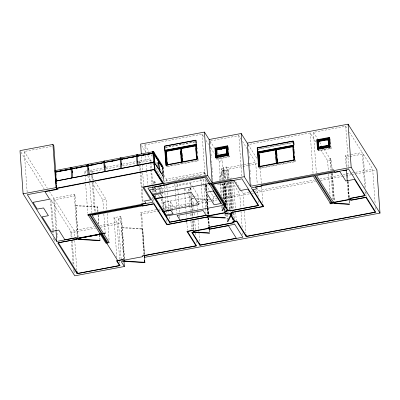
<?xml version="1.0" encoding="UTF-8"?>
<svg xmlns="http://www.w3.org/2000/svg" width="400" height="400" viewBox="0 0 400 400"><rect width="100%" height="100%" fill="white"/><g stroke="black" fill="none" stroke-linecap="round" stroke-linejoin="round"><path stroke-width="0.3" stroke-dasharray="2 1.5" d="M77.92 236.895L75.865 205.465L97.685 206.805L98.045 211.78M97.865 212.115L97.685 206.805M124.33 258.91L122.28 227.48L142.565 228.725L144.395 254.22M144.215 254.56L142.565 228.725M191.815 204.915L191.37 198.695L191.545 198.36L193.96 198.51M208.12 214.585L207.23 199.325L196.37 198.655M219.82 180.765L219.555 177.035L223.13 170.255L223.83 170.3L224.5 179.625M223.83 170.3L220.255 177.08L219.555 177.035M223.87 198.765L223.02 184.125L220.61 183.975M225.875 202.21L224.85 187.905L227.71 182.495M226.62 202.875L225.55 187.95L228.695 181.995M27.155 192.205L24.235 151.49L52.655 146.15M145.395 152.335L144.865 144.93L202.075 134.185L204.045 137.31M165.345 147.33L194.805 141.795M194.94 142.005L165.48 147.54L165.57 148.78M210.305 144.13L210.085 141.045L238.835 135.64L241.15 139.315M84.975 174.345L84.755 171.26L87.18 170.805M89.61 170.35L103.71 167.7M106.165 167.24L120.285 164.585M122.74 164.125L136.245 161.585M140.02 170.88L139.315 161.01L150.03 158.995L150.74 168.865M88.99 172.125L103.415 169.41M105.87 168.95L119.99 166.3M122.445 165.835L135.95 163.3M139.02 162.725L150.965 160.48L151.62 161.52M248.31 146.46L248.18 144.61L310.155 132.965L316.085 142.375M316.375 173.055L313.455 132.345L345.725 126.28L347.38 128.905M292.64 142.505L257.99 149.015L258.07 150.155M166.585 166.3L197.885 160.42M258.12 149.225L292.775 142.715M197.98 158.375L198.155 160.85L166.855 166.73L165.92 165.25M216.34 158.82L229.03 156.435M229.225 155.68L229.31 156.88L216.62 159.265L215.665 157.75M217.5 158.675L219.145 161.28L222.445 160.66L223.815 179.78M49.385 191.42L53.69 198.25L74.245 194.385L75.18 195.87L78.14 237.195M223.955 179.305L223.115 167.585L226.415 166.965L226.94 167.8L227.735 178.9M56.745 229.34L54.625 199.73L75.18 195.87M318.155 150.43L330.845 148.045M153.77 183.895L153.595 181.47L154.64 181.275L155.935 183.33M160.125 169.16L166.43 179.165L204.525 172.01L205.455 173.495L205.545 174.725M222.07 179.965L221.275 168.865L223.64 168.42L224.435 179.52M226.94 167.8L243.455 164.695M244.07 164.58L248.965 163.66M249.575 163.545L255.69 162.395L257.24 183.985M330.985 146.675L331.115 148.475L318.425 150.86L317.49 149.38M205.455 173.495L164.065 181.27L155.55 167.755M221.275 168.865L222.205 170.345L224.575 169.9L225.15 170.81L225.765 179.45M228.54 178.535L227.875 169.28L247.83 165.53M248.435 165.42L257.505 163.715M174.565 180.245L200.625 175.35M225.15 170.81L228.45 170.19L229.025 178.21M259.225 167.985L295.095 161.245L295.01 160.03M176.53 183.365L177.515 184.925L203.575 180.03L203.84 183.735M162.185 191.305L161.975 188.375L155.025 189.68L155.275 193.2M91.985 182.74L102.835 199.96L106.135 199.34L106.885 209.825M192.8 187.04L190.535 183.445L155.27 190.07L156.89 192.64M324.03 149.13L329.98 158.575L330.53 158.47L331.46 159.955L332.17 169.825M346.255 167.395L345.415 155.675L362.25 152.51L364.77 187.67M229.905 178.365L233.205 177.745M320.695 149.695L327.61 160.675L331.46 159.955M345.415 155.675L346.35 157.155L349.355 156.59M349.96 156.48L363.185 153.995L372.67 169.05L375.145 203.595M161.365 193.8L162.405 193.605M189.8 205.215L188.65 189.18L190.86 188.765L191.035 191.235M205.8 184.85L206.425 185.84L208.825 185.39M192.83 196.805L163.035 202.4L160.77 198.805M193.44 196.69L198.305 195.775L198.765 202.225M163.745 209.24L163.285 202.79L170.235 201.485L172.445 205L172.7 208.515M205.975 184.815L213.515 196.78L215.25 196.455M163.285 202.79L165.495 206.305L172.445 205M116.855 257.75L113.98 217.655L120.66 216.4L121.59 217.88L124.555 259.21M143.8 254.56L140.79 212.615L156.725 209.625M158.56 209.28L159.785 209.05M162.85 208.47L193.49 202.715L193.62 204.565M198.015 201.865L217.05 198.29M222.575 197.25L239.77 194.02L240.785 208.21M235.835 181.92L243.07 193.4L250.44 192.015M251.055 191.9L252.28 191.67M254.74 191.21L314.32 180.015M319.845 178.975L340.73 175.055M343.185 174.59L351.17 173.09M351.785 172.975L354.855 172.4M355.47 172.285L372.67 169.05M121.135 259.225L118.215 218.515L121.59 217.88M140.79 212.615L141.725 214.1L157.69 211.1M158.305 210.985L160.76 210.525M163.83 209.945L217.255 199.91M223.395 198.755L249.8 193.795M252.255 193.335L253.48 193.105M255.94 192.64L315.5 181.45M320.415 180.53L341.905 176.49M342.52 176.375L351.115 174.76M351.73 174.645L354.8 174.07M355.415 173.95L376.29 170.03M54.625 199.73L74.01 230.505L94.275 226.7M99.8 225.66L116.99 222.43L119.6 258.825M52.645 230.325L50.39 198.87L71.665 232.645L95.54 228.16M100.435 227.24L121.245 223.325L123.81 259.105M333.95 169.66L332.15 169.55L331.97 169.885L333.775 169.995M217.42 184.13L222.845 184.46M224.85 187.905L225.55 187.95M191.37 198.695L193.78 198.845M196.795 199.03L207.05 199.66M75.69 205.8L97.51 207.14M122.105 227.815L142.39 229.06M349.36 132.055L362.25 152.51M330.45 147.425L331.115 148.475M313.455 132.345L317.42 138.64M319.735 142.31L321.715 145.46M248.18 144.61L256.99 158.595M242.475 141.41L247.1 148.755M248.42 150.855L255.69 162.395M258.565 166.93L259.495 168.415L295.365 161.675L295.235 159.82M228.675 155.87L229.31 156.88M210.085 141.045L214.64 148.27M217.565 152.915L218.54 154.465M220.49 157.56L222.445 160.66M227.875 169.28L228.45 170.19M206.01 140.435L208.64 144.605M210.61 147.73L214.545 153.985M223.115 167.585L223.64 168.42M232.285 182.14L239.77 194.02M197.535 159.86L198.155 160.85M202.59 178.47L203.575 180.03M193.125 187.555L198.305 195.775M190.235 187.775L190.86 188.765M188.65 189.18L189.955 191.245M184.74 188.83L186.685 191.915M187.01 192.43L193.49 202.715M144.865 144.93L148.845 151.25M150.835 154.41L152.495 157.045M155.48 161.785L158.135 166M163.725 176.82L163.97 177.21L163.105 177.375L162.855 176.985M141.6 145.615L145.815 152.305M147.76 155.395L150.03 158.995M151.95 162.04L152.93 163.595M161.025 186.87L161.975 188.375M158.525 187.44L161.76 192.58M153.595 181.47L155.215 184.04M157.48 187.635L160.07 191.745M139.315 161.01L140.25 162.49L140.335 163.725M158.505 195.21L159.475 196.75M89.65 173.17L93.935 179.975M95.255 182.065L106.135 199.34M118.215 218.515L121.245 223.325M84.755 171.26L86.4 173.87M87.715 175.955L91.655 182.22M113.98 217.655L116.99 222.43M24.235 151.49L47.4 188.265M20.99 152.2L44.115 188.905M375.41 207.295L375.63 210.38M363.185 153.995L365.705 189.155M365.925 192.235L366.235 196.555M365.035 191.37L365.17 193.22M345.725 126.28L348.775 168.845M346.35 157.155L347.06 167.025M347.5 173.195L347.81 177.51M348.075 181.215L349.27 197.865M347.51 175.445L347.64 177.31M347.955 181.665L349.11 197.835M349.335 200.945L349.47 202.81M347.73 181.38L348.935 198.17M349.16 201.28L349.29 203.145M347.275 181.58L348.47 198.235M330.425 138.88L330.6 141.28M332.415 173.28L334.425 201.28M332.24 173.615L334.2 200.98M330.53 158.47L331.37 170.19M331.59 173.275L333.58 201.03M329.98 158.575L330.82 170.295M331.04 173.38L332.895 199.285M327.61 160.675L328.365 171.165M328.585 174.245L330.09 195.22M310.155 132.965L313.075 173.675M293.99 142.485L294.17 144.96M294.48 149.295L294.57 150.535M293.98 143.99L294.065 145.13M260.235 167.575L261.385 183.615M261.605 186.7L262.8 203.355M257.505 187.685L258.125 196.32M258.435 200.64L258.655 203.725M248.485 148.925L248.795 153.245M249.02 156.33L249.285 160.03M249.505 163.115L249.815 167.43M249.99 169.9L250.3 174.215M250.52 177.3L250.785 181M251.005 184.085L251.095 185.32M243.07 193.4L244.085 207.59M244.35 211.29L245.9 232.88M238.835 135.64L241.755 176.35M241.005 211.29L242.2 227.945M242.555 232.88L242.685 234.73M233.47 181.445L235.46 209.205M235.68 212.285L236.255 220.305M231.675 181.72L233.62 208.86M233.93 213.18L234.33 218.73M234.595 222.43L234.685 223.665M230.875 182.09L232.82 209.23M233.085 212.93L233.395 217.25M230.17 182.065L232.115 209.205M232.515 214.76L232.605 215.99M229.97 181.695L231.975 209.68M229.29 181.91L231.28 209.67M228.805 182.235L230.75 209.375M228 182.6L229.945 209.745M226.415 166.965L227.3 179.3M227.52 182.385L229.465 209.525M225.99 182.53L227.8 207.82M228.065 211.525L228.155 212.755M224.575 169.9L225.28 179.77M225.46 182.24L227.225 206.91M227.535 211.23L227.625 212.465M226.665 203.5L226.845 205.985M227.47 214.69L227.78 219.045M224.72 182.735L226.195 203.26M224.7 183.225L226.115 202.96M226.765 214.65L227.125 219.625M224.22 183.005L225.635 202.745M224.02 182.695L225.405 201.985M222.205 170.345L222.915 180.215M223.135 183.3L224.33 199.955M224.95 208.59L225.035 209.825M223.02 184.125L224.18 200.295M224.76 208.38L224.94 210.865M225.16 213.975L225.385 217.085M224.58 208.715L224.76 211.205M224.94 213.69L225.16 216.8M222.335 183.665L223.395 198.47M224.19 209.575L224.28 210.81M219.145 161.28L220.52 180.81M220.7 183.295L221.62 195.82M222.35 206.305L222.48 208.175M220.045 183.875L220.8 194.45M221.65 206.265L221.825 208.75M210.485 146.595L210.835 151.53M211.015 153.995L211.28 157.7M211.5 160.78L211.81 165.1M211.985 167.565L212.34 172.5M212.515 174.97L212.825 179.285M213.515 196.78L213.91 202.315M206.425 185.84L206.82 191.39M207.13 195.71L207.97 207.43M208.015 208.045L208.46 214.215M208.725 217.915L209.34 226.55M205.945 180.28L206.12 182.745M206.28 184.955L206.77 191.795M207.035 195.525L207.89 207.42M207.93 207.965L208.42 214.805M207.23 199.325L207.81 207.41M207.855 208.03L208.3 214.25M208.565 217.98L209.19 226.69M209.415 229.8L209.59 232.285M206.01 184.045L206.545 191.51M206.815 195.24L208.195 214.52M208.345 217.695L208.97 226.4M209.235 230.135L209.37 232M202.075 134.185L204.99 174.895M205.69 184.91L206.175 191.675M205.535 184.975L206.02 191.76M206.195 194.225L207.655 214.585M207.92 218.285L208.495 226.3M204.525 172.01L204.745 175.095M205.055 179.41L205.94 191.75M206.115 194.215L207.575 214.57M203.885 184.35L205.565 207.805M205.61 208.425L205.92 212.745M200.89 179.05L201.245 183.99M201.29 184.605L203.015 208.68M197.225 147.85L197.315 149.09M197.49 151.565L197.755 155.28M196.83 202.715L196.92 203.945M196.965 204.565L197.32 209.5M197.54 212.58L197.805 216.285M198.025 219.37L198.735 229.235M198.78 229.855L198.91 231.705M198.955 232.32L199.705 242.805M193.665 205.185L194.02 210.12M194.24 213.2L194.46 216.285M194.77 220.605L195.435 229.855M195.655 232.94L195.875 236.025M196.23 240.96L196.45 244.045M190.535 183.445L190.705 185.79M190.87 188.135L191.125 191.655M191.255 194.315L192.435 210.8M192.615 213.285L192.89 217.14M193.115 220.225L193.82 230.095M191.86 205.535L192.215 210.51M192.44 213.62L192.66 216.73M192.975 221.085L193.595 229.79M189.97 187.9L190.235 191.6M190.28 192.215L191.205 205.17M191.25 205.79L191.605 210.72M191.825 213.805L192.045 216.89M192.355 221.21L192.93 229.225M189.845 205.835L190.2 210.77M190.42 213.855L190.64 216.935M190.95 221.255L191.525 229.275M184.46 188.935L184.725 192.635M184.77 193.25L185.7 206.205M185.745 206.82L186.095 211.755M186.275 214.225L186.54 217.925M186.85 222.245L187.425 230.26M177.515 184.925L177.78 188.63M177.825 189.25L179.505 212.7M179.725 215.79L179.905 218.255M174.83 183.95L175.185 188.885M175.225 189.505L175.58 194.44M175.625 195.06L176.91 212.96M172.74 209.105L172.95 212.035M170.235 201.485L170.78 209.11M166.43 179.165L166.65 182.25M166.875 185.335L167.225 190.27M167.405 192.735L167.625 195.82M167.67 196.44L168.595 209.39M168.64 210.01L168.905 213.71M169.13 216.795L169.305 219.26M163.225 166.815L163.84 175.375M163.025 167.035L163.64 175.595M164.15 182.505L163.745 177.035L163.085 177.16L163.34 180.755M164.42 186.205L165.125 196.075M165.17 196.69L166.14 210.26M166.185 210.88L166.365 213.345M166.805 219.515L167.07 223.215M162.865 167.96L163.345 174.645M165.495 206.305L165.75 209.825M162.655 168L163.135 174.685M162.445 168.2L162.84 173.705M162.11 166.59L162.64 173.925M162.225 191.89L162.535 195.425M162.755 198.46L163.54 209.435M161.715 198.655L162.32 207.145M159.93 187.205L160.265 191.9M157.9 162.61L157.985 163.83M157.65 162.22L157.915 165.885M154.64 181.275L154.815 183.7M155.25 189.765L155.48 193M155.64 195.225L155.775 197.105M155.445 195.545L155.53 196.715M154.205 189.965L154.425 192.995M150.965 160.48L151.055 161.71M151.1 162.33L151.585 169.115M151.63 169.73L152.69 184.535M153.09 190.085L153.315 193.205M153.705 198.72L154.015 203.04M150.785 169.48L151.845 184.285M152.285 190.455L152.42 192.305M152.775 197.24L152.95 199.705M145.615 155.42L146.1 162.205M146.28 164.67L146.675 170.22M146.72 170.84L147.74 185.025M141.515 156.405L142.045 163.81M142.09 164.425L142.53 170.595M142.705 173.06L143.635 186.015M140.38 164.345L140.865 171.13M140.91 171.745L143.165 203.205M140.065 171.495L142.32 202.955M141.725 214.1L144.6 254.195M120.66 216.4L123.71 258.96M119.775 261.29L119.91 263.145M107.15 213.525L109.14 241.285M102.835 199.96L103.585 210.445M103.85 214.145L105.31 234.5M98.265 214.89L98.935 224.22M99.695 234.79L100.05 239.765M98.09 215.225L98.715 223.935M99.515 235.125L99.83 239.48M92.455 172.72L92.365 171.49L91.43 170.005L91.655 173.09M92.63 175.19L93.03 180.74M93.075 181.36L95.285 212.2M91.695 173.705L92.185 180.49M92.23 181.11L94.48 212.565M89.21 175.205L89.61 180.76M89.785 183.225L91.905 212.835M85.02 174.96L85.505 181.745M85.685 184.215L87.76 213.205M74.245 194.385L77.295 236.95M74.01 230.505L74.495 237.29M74.72 240.375L76.84 269.985M71.665 232.645L72.02 237.575M72.285 241.28L74.055 265.95M74.405 270.885L74.67 274.585M70.71 231.125L71.195 237.91M71.42 240.995L73.1 264.435M73.45 269.37L73.715 273.07M57.01 233.04L57.32 237.36M53.69 198.25L55.945 229.705M51.325 200.35L53.445 229.96M53.49 230.575L53.8 234.895M54.11 239.21L54.285 241.68M52.69 230.945L52.865 233.41M53.175 237.73L53.35 240.195"/><path stroke-width="0.6" d="M216.18 155.98L216.26 149.265L227.215 147.21L227.375 154.485L216.42 156.54L216.18 155.98L227.13 153.925M216.42 156.54L216.185 155.58L227.135 153.52L227.38 154.08M216.445 154.71L216.475 152.27M216.785 149.17L216.94 156.445M216.825 155.76L216.9 149.85L226.81 147.99L226.735 153.9M227.375 154.485L227.425 150.21M317.995 147.595L318.075 140.88L329.03 138.82L329.185 146.095L318.235 148.155L317.995 147.595L328.945 145.535M318.235 148.155L318 147.19L328.95 145.135L329.19 145.695M318.64 147.375L318.715 141.465L328.625 139.605M318.765 147.445L318.595 140.78L318.755 148.055M328.505 138.92L328.665 146.195M328.55 145.51L328.6 141.375M329.185 146.095L329.25 141.215M124.6 259.815L124.51 261.395L144.795 262.645L144.525 256.09M55.08 170.62L153.21 151.69L153.3 152.97L55.17 171.895L55.08 170.62L55.375 172.21L58.44 171.615M152.76 153.195L55.245 172.005L55.33 173.22M58.37 171.51L55.305 172.1L55.39 173.315M59.595 171.27L60.825 171.035M63.89 170.445L68.795 169.495M70.025 169.26L71.25 169.025M76.155 168.075L79.225 167.485M80.45 167.25L81.675 167.015M86.58 166.065L89.65 165.475M90.875 165.24L93.94 164.645M98.85 163.7L100.075 163.465M109.275 161.69L112.34 161.1M113.57 160.86L114.795 160.625M120.93 159.44L122.765 159.085M123.995 158.85L127.06 158.26M131.965 157.315L133.195 157.075M134.42 156.84L135.645 156.605M137.485 156.25L139.325 155.895M142.395 155.3L143.62 155.065M144.845 154.83L149.755 153.88M59.67 171.38L62.735 170.79M63.96 170.55L68.87 169.605M71.935 169.015L73.16 168.78M76.225 168.185L79.295 167.595M82.36 167.005L83.585 166.765M86.655 166.175L89.72 165.585M92.785 164.99L94.015 164.755M98.92 163.81L101.985 163.22M109.345 161.8L112.41 161.205M113.64 160.97L114.865 160.735M121.61 159.43L122.84 159.195M124.065 158.96L127.13 158.37M132.04 157.42L133.265 157.185M142.465 155.41L145.53 154.82M146.76 154.58L149.825 153.99M154.155 162.39L153.96 162.095L55.83 181.02L56.195 183.715M56.51 181.005L71.84 178.045M73.07 177.81L103.735 171.895M104.96 171.66L136.855 165.505M138.08 165.27L154.025 162.195M56.345 188.215L154.475 169.29L154.67 169.585L56.54 188.515L55.415 174.435M55.635 170.6L53.865 145.925L52.93 144.44L20 150.63L23.095 193.805L74.76 275.82L124.34 266.505L123.945 260.955M233.705 221.565L233.795 222.8L208.585 227.535L209.52 229.02L234.725 224.285L242.865 237.2L199.885 245.275L191.745 232.36L193.955 231.945L193.775 232.28L209.46 233.245L209.635 232.905L193.955 231.945L193.02 230.46L187.51 231.495L196.585 245.895L143.885 255.795L144.82 257.28L380 213.09L351.19 167.355L250.34 186.305L244.28 176.685L212.225 182.705L209.13 139.53L204.44 132.08L140.63 144.07L141.335 153.94M209.13 139.53L241.185 133.505L247.245 143.125L250.34 186.305M152.755 151.735L153.62 151.57L153.87 151.96L154.615 162.355L153.745 162.52L152.755 151.735L153 152.125M137.515 155.115L137.265 154.725L136.4 154.885L137.145 165.28L138.01 165.12L138.26 165.51M121.16 158.27L120.91 157.88L120.045 158.04L120.79 168.435L121.655 168.275L121.905 168.665M104.68 171.98L103.69 161.195L104.555 161.035L104.805 161.425M88.95 174.58L88.08 174.745L87.335 164.35L88.205 164.19L89.195 174.975L89.105 173.75M70.98 167.505L71.85 167.34L72.595 177.735L71.725 177.9L70.98 167.505L71.225 167.895M196.185 143.245L195.98 140.39L164.68 146.27L164.965 150.265L196.265 144.385M196.405 144.605L165.105 150.485L166.19 165.68M165.16 151.285L196.46 145.405M180.575 148.74L166.225 151.435L167.2 165.025M195.79 145.88L181.44 148.575L182.37 161.55M227.95 146.215L215.26 148.6L215.905 157.595M247.245 143.125L348.095 124.18L376.905 169.915L380 213.09M215.315 149.4L228.005 147.015M216.255 149.67L227.21 147.61M153.5 162.125L154.365 161.965L154.615 162.355M220.76 149.43L221.975 149.2M104.435 171.59L105.3 171.43L105.55 171.82M153.725 162.305L154.385 162.18L163.425 176.525M166.135 164.88L197.435 159M215.89 157.395L228.58 155.01M23.095 193.805L56.025 187.62L56.96 189.105L27.33 194.67L56.785 241.425L77.34 237.565L78.275 239.05L100.095 240.39L99.915 240.725L78.095 239.385L78.275 239.05L57.72 242.91L77.105 273.685L120.085 265.61L117.075 260.83L123.755 259.575L124.685 261.06L144.975 262.305M154.905 169.375L154.24 169.5L163.6 184.355L164.26 184.23L154.905 169.375L154.385 162.18M316.805 139.78L329.495 137.4L330.18 146.995L317.49 149.38L316.805 139.78L317.47 140.835M329.765 137.825L317.075 140.21L317.72 149.205M293.395 144.07L293.19 141.215L257.32 147.95L257.605 151.95L293.475 145.21M317.13 141.01L329.82 138.625M318.07 141.285L329.025 139.225M293.67 146.23L257.8 152.97L258.195 153.595L258.14 152.795M318.315 141.845L319.53 141.615M326.83 140.245L328.05 140.015M275.5 149.995L258.865 153.115L259.84 166.71M293 146.705L276.365 149.83L277.34 163.42M320.39 147.045L321.555 146.825M326.8 145.84L327.965 145.62M317.705 149.005L330.395 146.625M212.225 182.705L207.535 175.26L143.725 187.245L153.125 202.175L87.85 214.44L105.93 243.14L109.23 242.52L92.085 215.3L154.06 203.655L167.16 224.45L208.55 216.67L225.43 217.71L225.25 218.045L208.375 217.005L208.55 216.67L207.62 215.19L169.525 222.345L147.96 188.11L205.17 177.36L222.24 204.455L226.24 203.88L222.66 210.66L221.96 210.615L225.54 203.835L213.18 184.22L241.93 178.82L258.785 205.575L230.035 210.975L229.51 210.145L226.21 210.765L226.735 211.595L224.37 212.04L225.3 213.525L227.67 213.08L228.245 213.99M258.775 166.56L294.645 159.82M156.725 209.625L157.95 209.395M162.625 211.39L198.935 204.57L191.165 192.24L154.86 199.06L154.77 197.85M117.645 260.485L101.07 234.175L76.2 238.85L76.5 239.325L58.385 242.73L77.69 273.375L119.495 265.52L116.465 260.705L122.26 259.62L122.765 260.425L142.715 256.68L142.21 255.87L195.97 245.77L186.9 231.37L192.695 230.28L193.205 231.09L208.46 228.225L207.95 227.415L233.18 222.675L232.745 221.985L234.54 221.645L229.56 213.74M262.89 204.585L263.02 206.44L230.97 212.46L231.545 213.37L232.245 213.415L227.96 221.535L227.26 221.49L231.545 213.37L231.455 212.125M233.795 222.8L233 221.545L236.3 220.925L246.165 236.58L375.765 212.23L366.28 197.17L349.445 200.335L348.51 198.85L365.345 195.69L348.82 169.46L316.55 175.525L333.075 201.75L333.625 201.65L334.555 203.13L349.56 204.055L349.38 204.39L334.38 203.465L334.555 203.13L330.705 203.855L313.25 176.145L251.275 187.79L263.02 206.44M124.685 261.06L121.31 261.695L124.34 266.505M101.07 234.175L76.16 238.78L101.645 233.995L107.345 243.04L108.005 242.915L102.305 233.87L105.225 233.32L105.04 233.025L102.12 233.575L90.39 214.955L141.915 205.275L142.425 206.08L153.72 203.96L166.815 224.75L208.185 216.98L207.675 216.175L225.28 212.865L225.785 213.675L227.33 213.385L227.765 214.075L232.015 213.275L231.58 212.585L263.635 206.56L252.945 189.595L256.685 188.89L255.605 187.175L261.91 185.99L261.425 185.215L314.195 175.3L331.465 202.715L329.815 203.025L330.005 203.325L350.835 199.41L351.34 200.22L365.935 197.475L375.155 212.105L246.505 236.275L237 221.185L235.2 221.52L230.22 213.615M342.95 170.215L346.55 170.435M55.17 171.895L55.375 172.21M322.71 147.035L323.37 148.085M276.565 150.14L276.17 149.515L277.145 163.11M257.605 151.95L258.275 153.01M219.515 156.015L220.165 157.045M206.095 215.215L203.145 210.53L177.085 215.425L180.035 220.11M164.965 150.265L165.495 151.11M153.66 151.78L162.695 166.125M153.75 153.06L162.785 167.405M153.83 153.62L162.545 167.45M153.945 154.17L162.01 166.975M154.16 162.22L154.805 163.245M155.45 164.27L158.035 168.37M159 169.905L161.58 174.005M162.23 175.03L163.195 176.565M154.04 169.705L162.59 183.28L142.64 187.025L150.715 199.845L144.555 201L145.885 203.11L141.115 204.005L141.73 204.98L87.895 215.095L88.08 215.39L89.73 215.08L101.46 233.695L75.97 238.485L75.545 237.81L64.91 239.81L58.785 230.085L51.38 231.48L42.165 216.85L48.395 215.68L43.52 207.935L37.285 209.105L33.03 202.35L49.68 199.225L44.965 191.745L58.02 189.29L57.425 188.34M160.075 185.365L160.71 186.365M155.9 198.865L163.67 211.195M155.305 198.565L152.355 193.88L152.38 194.2L211.45 183.105L225.215 204.96L166.145 216.055L164.815 213.655M163.175 211.055L164.155 212.615M142.41 204.19L143.345 205.67M103.69 161.195L103.935 161.585M87.335 164.35L87.58 164.74M94.525 213.185L95.46 214.665M226.935 147.87L226.69 147.305L226.85 154.58M216.26 149.265L216.505 149.83M348.095 124.18L351.19 167.355M346.435 169.86L347.23 180.965M330.02 141.425L330.195 143.825M328.895 137.99L329.585 147.585M318.85 147.87L318.94 149.07M317.945 140.05L318.2 143.645M318.5 147.845L318.63 149.645M317.725 144.435L317.81 145.635M293.79 147.86L293.615 145.43L257.745 152.17L258.79 166.755M294.005 150.9L294.18 153.33M294.4 156.37L294.615 159.405M293.175 149.175L293.4 152.265M293.575 154.735L293.795 157.825M292.745 145.595L293.835 160.785M276.785 153.23L276.965 155.7M277.185 158.79L277.36 161.265M275.585 151.23L275.81 154.32M275.985 156.79L276.205 159.88M276.385 162.35L276.475 163.585M275.3 149.68L276.275 163.275M259.135 154.455L259.4 158.1M259.53 159.92L259.745 162.96M258.615 152.005L259.7 167.2M258.53 158.26L258.615 159.48M258.92 163.73L259.01 164.945M241.185 133.505L244.28 176.685M246.03 234.73L246.165 236.58M228.035 147.415L228.205 149.815M228.42 152.81L228.595 155.21M232.295 211.675L232.38 212.905M232.69 217.225L232.87 219.69M227.73 150.6L227.82 151.8M227.08 146.38L227.77 155.975M229.945 209.745L230.035 210.975M226.635 212.785L226.725 214.025M225.9 206.445L226.035 208.295M217.04 156.255L217.125 157.455M216.13 148.435L216.56 154.43M216.69 156.23L216.815 158.03M216.125 155.82L216.21 157.02M204.44 132.08L207.535 175.26M209.28 227.93L209.37 229.175M207.79 216.435L207.875 217.665M196.445 145.215L196.62 147.645M196.84 150.68L197.015 153.115M197.23 156.15L197.405 158.58M195.965 148.35L196.185 151.44M196.365 153.91L196.585 157M195.535 144.77L196.625 159.96M199.75 243.425L199.885 245.275M181.77 150.74L181.64 148.89L181.245 148.265L182.22 161.855M181.95 153.215L182.17 156.3M182.345 158.775L182.57 161.865M186.715 220.39L186.805 221.625M180.75 151.21L181.015 154.915M181.15 156.77L181.415 160.48M180.375 148.425L181.35 162.02M166.365 150.945L166.585 153.985M166.755 156.415L166.975 159.455M167.19 162.495L167.365 164.925M165.97 150.325L167.06 165.515M169.435 221.11L169.525 222.345M153.62 151.57L154.365 161.965M154.28 164.19L154.41 165.985M153.96 162.095L154.475 169.29M153.81 163.505L153.895 164.7M152.85 186.755L153.065 189.685M137.95 161.23L138.04 162.45M137.265 154.725L138.01 165.12M144.35 256.425L144.44 257.665M144.615 260.155L144.795 262.645M121.51 163.16L121.64 164.995M120.91 157.88L121.655 168.275M105.11 165.705L105.24 167.54M104.555 161.035L105.3 171.43M99.605 233.55L99.695 234.79M88.71 168.245L88.845 170.08M72.315 170.79L72.445 172.625M76.93 271.22L77.105 273.685M55.915 173.335L56.045 175.165M56.31 178.835L56.44 180.67M55.495 170.495L56.24 180.89M56.325 185.515L56.495 187.915M55.48 174.53L55.785 178.785M55.87 180L55.955 181.215M52.93 144.44L56.025 187.62M55.99 230.325L56.785 241.425M195.845 140.18L164.545 146.06L165.92 165.25L197.22 159.37L195.845 140.18M227.67 145.77L214.98 148.155L215.665 157.75L228.355 155.365L227.67 145.77M293.055 141.005L257.185 147.74L258.565 166.93L294.43 160.195L293.055 141.005M206.115 176.52L167.645 183.75L168.155 184.555L154.44 187.13L155.495 188.81L149.63 189.915L169.87 222.04L206.98 215.07L207.49 215.875L225.09 212.57L224.585 211.76L226.125 211.47L225.69 210.78L227.485 210.445L210.825 184L209.14 184.315L208.93 183.985L210.62 183.67L206.115 176.52M231.035 180.205L211.485 183.875L228.145 210.32L229.94 209.98L230.375 210.675L258.175 205.45L247.88 189.105L240.25 190.54L234.005 180.62L231.585 181.075L231.035 180.205M160.39 193.655L153.44 194.965L155.655 198.475L162.605 197.17L160.39 193.655M213.165 190.985L206.22 192.29L214.085 204.775L221.03 203.47L213.165 190.985M334.33 171.52L314.855 175.18L332.125 202.595L350.645 199.115L350.135 198.305L364.735 195.565L354.52 179.355L345.795 180.99L339.815 171.5L334.9 172.425L334.33 171.52M170.865 210.28L163.915 211.585L166.125 215.1L173.075 213.795L170.865 210.28M208.645 228.52L193.39 231.385L193.9 232.195L192.36 232.48L200.225 244.97L236.31 238.19L228.445 225.705L209.155 229.325L208.645 228.52M158.545 159.39L158.3 159L159.29 169.785L158.545 159.39"/></g></svg>
